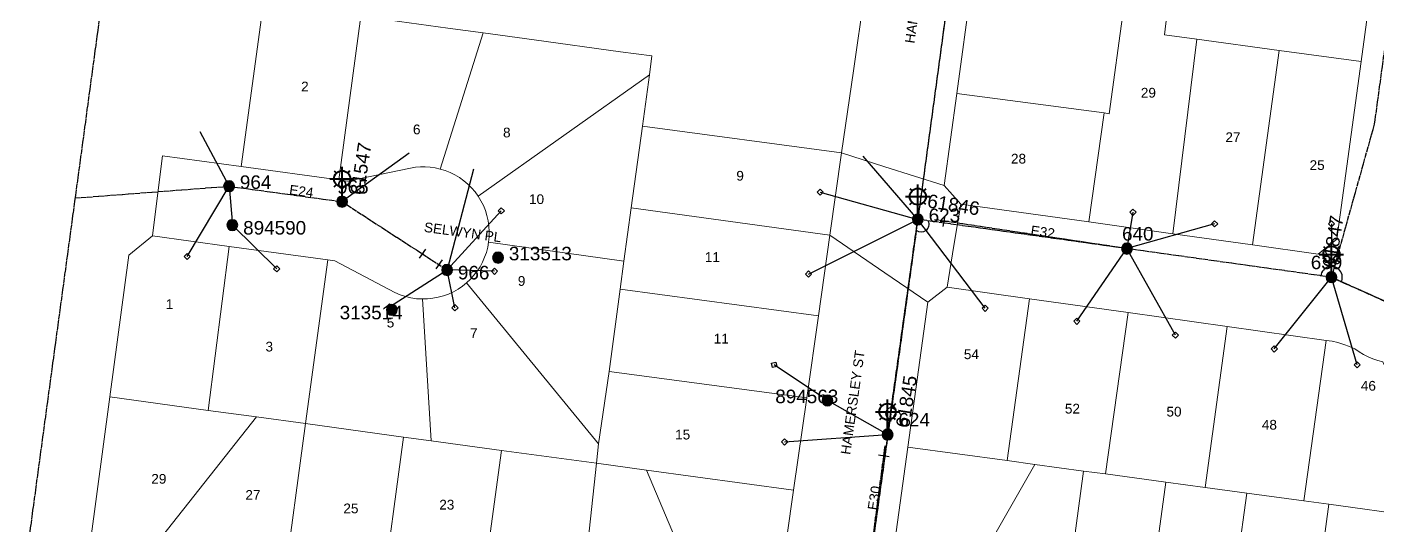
# Model space of a CAD drawing. Header units: metres. Extents: x 308227 to 308844, y 6250515 to 6251122.
# Drawn here: x 308234.9 to 308484.8, y 6250826.3 to 6250918.6 of the extents above; entities that cross this region are included whole.
import ezdxf
from ezdxf.enums import TextEntityAlignment as Align

# ---------------------------------------------------------------- set-up
doc = ezdxf.new("R2010")
doc.units = ezdxf.units.M
doc.linetypes.add('Cable Exist OH', pattern=[1, 1, 0])
doc.layers.get('0').update_dxf_attribs({"color": 6})
doc.layers.add('Cadastre Land Parcels_SP_EXT', color=9, linetype='Continuous', lineweight=5)
doc.layers.add('Cadastre Roads_SP_EXT', color=9, linetype='Continuous', lineweight=5)
for name, color, linetype in [('Equip_SP_LV_EXT', 7, 'Continuous'), ('Equip_SP_SL_EXT', 7, 'Continuous'), ('Mains_HV_EXT', 7, 'Continuous'), ('Mains_LV_EXT', 7, 'Continuous'), ('Mains_SL_EXT', 7, 'Continuous'), ('Services_SP_EXT', 7, 'Continuous'), ('SupportsOH_SP_TR_HV_LV_SL_EXT', 7, 'Continuous')]:
    doc.layers.add(name, color=color, linetype=linetype)
doc.layers.get('0').freeze()
doc.styles.add('iecARIAL', font='arial.ttf', dxfattribs={"height": 2})
doc.styles.add('POLE_LABEL', font='arial.ttf')
doc.styles.get("Standard").update_dxf_attribs({"font": 'arial.ttf'})

# ---------------------------------------------------------------- blocks, each defined once
blk = doc.blocks.new('LV_OH_LINKS_OPEN_EXT')
for p, q in [((-0.17, 4.97), (-0.17, 5.46)), ((0.17, 4.97), (0.17, 5.46)), ((-0.17, 3), (-0.17, 2.5)), ((0.17, 3), (0.17, 2.5))]:
    blk.add_line(p, q)
blk.add_lwpolyline([(0, 2.99, 1), (0, 4.98, 1)], format="xyb", close=True)
at = {"flags": 9}
for tag, p in [('ACTUAL_STATUS', (0, 0)), ('CONSTRUCTED_VOLTAGE', (0, -0.2)), ('OPERATING_VOLTAGE', (0, -0.6)), ('ORIENTATION', (0, -0.8)), ('OWNED_BY', (0, -1)), ('STATE', (0, -1.2)), ('SWITCH_TYPE', (0, -1.4)), ('NO_PHASES', (0, -0.4)), ('USAGE', (0, -1.6)), ('LEGEND', (0, -1.8)), ('NOTES', (0, -2))]:
    blk.add_attdef(tag, text='', height=0.2, dxfattribs=at).set_placement(p, align=Align.MIDDLE_LEFT)
at = {"flags": 1}
blk.add_attdef('Z', (0, 0), '', height=0.2, dxfattribs=at)
blk = doc.blocks.new('SL_LANTERN_EXT')
at = {"lineweight": 40}
for p, q in [((-1.46, 5.68), (-1.06, 5.28)), ((0, 1.97), (0, 6.47)), ((1.46, 5.68), (1.06, 5.28)), ((-2.25, 4.22), (2.25, 4.22)), ((-1.46, 2.76), (-1.06, 3.16)), ((0, 0), (0, 2.72)), ((1.46, 2.76), (1.06, 3.16))]:
    blk.add_line(p, q, dxfattribs=at)
blk.add_circle((0, 4.22), 1.5, dxfattribs=at)
at = {"style": 'iecARIAL', "flags": 8}
blk.add_attdef('ASSET_NUM', (1.5, 1.5), '', height=2.5, dxfattribs=at)
for tag, p, height, flags in [('OPERATING_VOLTAGE', (0.98, -1.65), 0.2, 9), ('ORIENTATION', (0.98, -1.85), 0.2, 9), ('OWNED_BY', (0.98, -2.05), 0.2, 9), ('STATE', (0.98, -2.25), 0.2, 9), ('CONSTRUCTED_VOLTAGE', (0.98, -0.65), 0.2, 9), ('CONTROL_TYPE', (0.98, -0.85), 0.2, 9), ('LANTERN_PURPOSE', (0.98, -1.05), 0.2, 9), ('LANTERN_TYPE', (0.98, -1.25), 0.2, 9), ('NO_PHASES', (0.98, -1.45), 0.2, 9), ('USAGE', (0.98, -2.45), 0.2, 9), ('CEXIST', (0.98, -2.65), 0.2, 9), ('LNUMBER', (2.18, -3.25), 2.5, 8), ('CNEW', (0.98, -2.85), 0.2, 9), ('CNUMBER', (0.98, -3.05), 0.2, 9), ('CREMOVE', (0.98, -3.25), 0.2, 9), ('CREPLACE', (0.98, -3.45), 0.2, 9), ('LKINGHEIGHT', (0.98, -3.65), 0.2, 9), ('LBRACKET', (0.98, -3.85), 0.2, 9), ('LBRACKETVOCAB', (0.98, -4.05), 0.2, 9), ('LCATEGORY', (0.98, -4.25), 0.2, 9), ('LCHARGE1', (0.98, -4.45), 0.2, 9), ('LCHARGE1PERCENT', (0.98, -4.65), 0.2, 9), ('LCHARGE2', (0.98, -4.85), 0.2, 9), ('LCHARGE2PERCENT', (0.98, -5.05), 0.2, 9), ('LCHARGE3', (0.98, -5.25), 0.2, 9), ('LCHARGE3PERCENT', (0.98, -5.45), 0.2, 9), ('LEXIST', (0.98, -5.65), 0.2, 9), ('LLAMP', (0.98, -5.85), 0.2, 9), ('LLAMPVOCAB', (0.98, -6.05), 0.2, 9), ('LMAST', (0.98, -6.25), 0.2, 9), ('LMASTVOCAB', (0.98, -6.45), 0.2, 9), ('LNEW', (0.98, -6.65), 0.2, 9), ('LANTNUMBER', (0.98, -6.85), 0.2, 9), ('LOUTREACH', (0.98, -7.25), 0.2, 9), ('LOUTREACHVOCAB', (0.98, -7.45), 0.2, 9), ('LRATECODE', (0.98, -7.65), 0.2, 9), ('STREETNAME', (0.98, -9.25), 0.2, 9), ('SUBURB', (0.98, -9.45), 0.2, 1), ('LREMOVE', (0.98, -7.85), 0.2, 9), ('LREPLACE', (0.98, -8.05), 0.2, 9), ('LTYPE', (0.98, -8.25), 0.2, 9), ('LTYPEVOCAB', (0.98, -8.45), 0.2, 9), ('LEGEND', (0.98, -8.65), 0.2, 9), ('LOCATION', (0.98, -8.85), 0.2, 9), ('NOTES', (0.98, -9.05), 0.2, 9)]:
    blk.add_attdef(tag, p, '', height=height, dxfattribs=dict(flags=flags))
blk = doc.blocks.new('CCP_EXT')
at = {"flags": 9}
blk.add_attdef('NOTES', text='', height=0.2, dxfattribs=at).set_placement((0, -2), align=Align.MIDDLE_LEFT)
blk.add_wipeout([(0, 0.57), (0.57, 0), (0, -0.57), (-0.57, 0)])
blk.add_lwpolyline([(-0.57, 0), (0, 0.57), (0.57, 0), (0, -0.57), (-0.57, 0)])
at = {"flags": 1}
blk.add_attdef('Z', (0, 0), '', height=0.2, dxfattribs=at)
at = {"flags": 9}
for tag, p in [('CCP_TYPE', (0, 0)), ('CONSTRUCTED_VOLTAGE', (0, -0.2)), ('OPERATING_VOLTAGE', (0, -0.6)), ('ORIENTATION', (0, -0.8)), ('OWNED_BY', (0, -1)), ('STATE', (0, -1.8)), ('NO_PHASES', (0, -0.4)), ('USAGE', (0, -1.2)), ('LEGEND', (0, -1.4)), ('LIFE_SUPPORT', (0, -1.6))]:
    blk.add_attdef(tag, text='', height=0.2, dxfattribs=at).set_placement(p, align=Align.MIDDLE_LEFT)
blk = doc.blocks.new('POLE_EXT')
blk.add_hatch(color=256).paths.add_polyline_path([(-1, 0, 1), (1, 0, 1)])
blk.add_lwpolyline([(-1, 0, 1), (1, 0, 1)], format="xyb", close=True)
for tag, height, flags, p in [('pNumber', 2.5, 8, (-17.84, 2.07)), ('OWNED_BY', 0.2, 9, (1.35, -0.4)), ('SPECIAL_USE', 0.2, 9, (1.35, -0.8)), ('STATE', 0.2, 9, (1.35, -1)), ('cLV', 0.2, 9, (1.35, -1.4)), ('hDepth', 0.2, 9, (1.35, -1.6)), ('hDia', 0.2, 9, (1.35, -1.8)), ('cHV', 0.2, 9, (1.35, -2)), ('PARENT', 0.2, 9, (1.35, -0.6)), ('USAGE', 0.2, 9, (1.35, -1.2)), ('LBRACKET', 0.2, 9, (1.35, -2.2)), ('LExisting', 0.2, 9, (1.35, -2.4)), ('cLinedev', 0.2, 9, (1.35, -3.4)), ('pExisting', 0.2, 9, (1.35, -3.8)), ('pFooting', 0.2, 9, (1.35, -4.4)), ('pNew', 0.2, 9, (1.35, -4.6)), ('pRelocate', 0.2, 9, (1.35, -5)), ('LANTNUMBER', 0.2, 9, (1.35, -2.6)), ('LOther', 0.2, 9, (1.35, -2.8)), ('LRemove', 0.2, 9, (1.35, -3)), ('LEGEND', 0.2, 9, (1.35, -3.2)), ('LOCATION', 0.2, 9, (1.35, -3.6)), ('PFNUMBER', 0.2, 9, (1.35, -4)), ('NEWPFNUMBER', 0.2, 9, (1.35, -4.2)), ('pRemove', 0.2, 9, (1.35, -5.2)), ('pReplace', 0.2, 9, (1.35, -5.4)), ('pStay', 0.2, 9, (1.35, -5.6)), ('pType', 0.2, 9, (1.35, -5.8)), ('cspan', 0.2, 9, (1.35, -6)), ('STREETNAME', 0.2, 9, (1.35, -6.2)), ('SUBURB', 0.2, 9, (1.35, -6.4)), ('OPERATED_BY', 0.2, 9, (1.36, -7.01)), ('NOTES', 0.2, 9, (1.35, -6.6)), ('MAINTAINED_BY', 0.2, 9, (1.36, -6.81))]:
    blk.add_attdef(tag, text='', height=height, dxfattribs=dict(flags=flags)).set_placement(p, align=Align.MIDDLE_LEFT)
at = {"style": 'POLE_LABEL'}
for tag, height, flags, p in [('ASSET_NUM', 2.5, 8, (2, 2)), ('STRUCTURE_PLANT_NUMBER', 0.2, 9, (1.35, 0.03)), ('STREET_CODE', 0.2, 9, (1.35, -0.2))]:
    blk.add_attdef(tag, text='', height=height, dxfattribs=dict(at, flags=flags)).set_placement(p, align=Align.MIDDLE_LEFT)
at = {"flags": 1}
blk.add_attdef('Z', (1.35, -7.33), '', height=0.2, dxfattribs=at)
blk = doc.blocks.new('End Shackle_EXT')
blk.add_wipeout([(0, 0.25), (1.81, 0.25), (1.82, -0.25), (0, -0.25)])
blk.add_line((1.81, -1), (1.81, 1))
at = {"flags": 1}
blk.add_attdef('Z', (0, 0), '', height=0.2, dxfattribs=at)
at = {"flags": 9}
for tag, p in [('CONNECTOR_TYPE', (0, 0)), ('CONSTRUCTED_VOLTAGE', (0, -0.2)), ('OPERATING_VOLTAGE', (0, -0.6)), ('ORIENTATION', (0, -0.8)), ('OWNED_BY', (0, -1)), ('STATE', (0, -1.2)), ('NO_PHASES', (0, -0.4)), ('USAGE', (0, -1.4)), ('NOTES', (0, -1.6))]:
    blk.add_attdef(tag, text='', height=0.2, dxfattribs=at).set_placement(p, align=Align.MIDDLE_LEFT)

msp = doc.modelspace()

# ---------------------------------------------------------------- linework, layer by layer
at = {"layer": 'Cadastre Land Parcels_SP_EXT', "linetype": 'Continuous'}
for points in [[(308296.64, 6250920.62), (308278.58, 6250923.09), (308274.48, 6250892.82), (308292.56, 6250890.35), (308296.64, 6250920.62)], [(308312.69, 6250918.43), (308296.64, 6250920.62), (308292.56, 6250890.35), (308294.13, 6250890.13), (308305.78, 6250892.53), (308306.7, 6250892.68), (308307.62, 6250892.75), (308308.54, 6250892.76), (308309.46, 6250892.69), (308310.38, 6250892.56), (308311.28, 6250892.35), (308319.26, 6250917.53), (308312.69, 6250918.43)], [(308451.26, 6250916.35), (308445.29, 6250917.19), (308445.76, 6250920.8), (308437.72, 6250921.94), (308435.09, 6250902.59), (308434.11, 6250902.73), (308431.3, 6250882.57), (308446.85, 6250880.39), (308451.26, 6250916.35)], [(308350.46, 6250913.27), (308344.65, 6250914.06), (308328.7, 6250916.24), (308319.26, 6250917.53), (308311.28, 6250892.35), (308312.22, 6250892.07), (308313.13, 6250891.7), (308314.01, 6250891.27), (308314.85, 6250890.76), (308315.65, 6250890.19), (308316.4, 6250889.55), (308317.1, 6250888.86), (308317.74, 6250888.12), (308318.32, 6250887.32), (308349.99, 6250909.81), (308350.46, 6250913.27)], [(308466.54, 6250914.29), (308451.26, 6250916.35), (308446.85, 6250880.39), (308461.59, 6250878.33), (308466.54, 6250914.29)], [(308481.66, 6250912.25), (308466.54, 6250914.29), (308461.59, 6250878.33), (308473.73, 6250876.63), (308477.18, 6250879.4), (308481.66, 6250912.25)], [(308346.65, 6250885.15), (308348.7, 6250900.26), (308349.99, 6250909.81), (308318.32, 6250887.32), (308318.83, 6250886.48), (308319.28, 6250885.6), (308319.65, 6250884.68), (308319.95, 6250883.74), (308320.17, 6250882.77), (308320.31, 6250881.79), (308320.37, 6250880.81), (308320.35, 6250879.82), (308320.26, 6250878.83), (308345.29, 6250875.29), (308346.65, 6250885.15)], [(308434.11, 6250902.73), (308406.87, 6250906.35), (308404.56, 6250889.29), (308407.59, 6250885.88), (308431.3, 6250882.57), (308434.11, 6250902.73)], [(308385.56, 6250895.33), (308348.7, 6250900.26), (308346.65, 6250885.15), (308383.4, 6250880.12), (308385.56, 6250895.33)], [(308383.4, 6250880.12), (308346.65, 6250885.15), (308345.29, 6250875.29), (308344.62, 6250870.15), (308381.27, 6250865.2), (308383.4, 6250880.12)], [(308272.27, 6250878.04), (308258.07, 6250879.99), (308253.71, 6250876.43), (308250.18, 6250850.19), (308268.34, 6250847.72), (308272.27, 6250878.04)], [(308345.29, 6250875.29), (308320.26, 6250878.83), (308320.08, 6250877.88), (308319.84, 6250876.94), (308319.51, 6250876.03), (308319.12, 6250875.14), (308318.66, 6250874.29), (308318.13, 6250873.48), (308317.54, 6250872.71), (308316.89, 6250871.99), (308316.19, 6250871.32), (308340.57, 6250841.51), (308342.57, 6250854.93), (308344.62, 6250870.15), (308345.29, 6250875.29)], [(308290.53, 6250875.54), (308272.27, 6250878.04), (308268.34, 6250847.72), (308277.3, 6250846.49), (308286.4, 6250845.26), (308290.53, 6250875.54)], [(308308.02, 6250868.32), (308306.93, 6250868.37), (308305.89, 6250868.52), (308304.86, 6250868.76), (308303.86, 6250869.09), (308302.89, 6250869.5), (308291.83, 6250875.36), (308290.53, 6250875.54), (308286.4, 6250845.26), (308304.53, 6250842.78), (308309.61, 6250842.07), (308308.02, 6250868.32)], [(308340.57, 6250841.51), (308316.19, 6250871.32), (308315.41, 6250870.7), (308314.59, 6250870.14), (308313.73, 6250869.65), (308312.83, 6250869.24), (308311.89, 6250868.9), (308310.94, 6250868.63), (308309.96, 6250868.44), (308308.97, 6250868.34), (308308.02, 6250868.32), (308309.61, 6250842.07), (308322.63, 6250840.31), (308340.19, 6250837.92), (308340.57, 6250841.51)], [(308381.27, 6250865.2), (308344.62, 6250870.15), (308342.57, 6250854.93), (308379.11, 6250850.03), (308381.27, 6250865.2)], [(308420.31, 6250868.36), (308405.1, 6250870.49), (308401.49, 6250867.75), (308397.8, 6250840.93), (308416.22, 6250838.43), (308420.31, 6250868.36)], [(308438.59, 6250865.79), (308420.31, 6250868.36), (308416.22, 6250838.43), (308421.34, 6250837.71), (308430.34, 6250836.5), (308434.41, 6250835.96), (308438.59, 6250865.79)], [(308445.55, 6250834.43), (308452.83, 6250833.46), (308456.9, 6250863.23), (308438.59, 6250865.79), (308434.41, 6250835.96), (308445.55, 6250834.43)], [(308475.2, 6250860.66), (308456.9, 6250863.23), (308452.83, 6250833.46), (308460.56, 6250832.4), (308471.06, 6250830.99), (308475.2, 6250860.66)], [(308485.68, 6250856.72), (308484.75, 6250856.95), (308483.85, 6250857.24), (308482.96, 6250857.61), (308482.12, 6250858.05), (308481.3, 6250858.55), (308480.53, 6250859.11), (308479.51, 6250859.55), (308478.46, 6250859.93), (308477.39, 6250860.24), (308476.3, 6250860.49), (308475.2, 6250860.66), (308471.06, 6250830.99), (308475.68, 6250830.34), (308491.66, 6250828.17), (308499.53, 6250827.13), (308485.68, 6250856.72)], [(308376.68, 6250832.94), (308379.11, 6250850.03), (308342.57, 6250854.93), (308340.57, 6250841.51), (308340.19, 6250837.92), (308349.46, 6250836.63), (308376.68, 6250832.94)], [(308268.34, 6250847.72), (308250.18, 6250850.19), (308246.52, 6250823.03), (308249.65, 6250819.09), (308255.07, 6250818.34), (308277.3, 6250846.49), (308268.34, 6250847.72)], [(308286.4, 6250845.26), (308277.3, 6250846.49), (308255.07, 6250818.34), (308282.22, 6250814.59), (308286.4, 6250845.26)], [(308304.53, 6250842.78), (308286.4, 6250845.26), (308282.22, 6250814.59), (308300.38, 6250812.08), (308304.53, 6250842.78)], [(308322.63, 6250840.31), (308309.61, 6250842.07), (308304.53, 6250842.78), (308300.38, 6250812.08), (308318.42, 6250809.59), (308322.63, 6250840.31)], [(308416.22, 6250838.43), (308397.8, 6250840.93), (308393.31, 6250808.22), (308396.52, 6250804.19), (308401.78, 6250803.48), (308421.34, 6250837.71), (308416.22, 6250838.43)], [(308340.19, 6250837.92), (308322.63, 6250840.31), (308318.42, 6250809.59), (308336.86, 6250807.03), (308340.19, 6250837.92)], [(308349.46, 6250836.63), (308340.19, 6250837.92), (308336.86, 6250807.03), (308363.53, 6250803.35), (308349.46, 6250836.63)], [(308363.53, 6250803.35), (308368.87, 6250802.61), (308372.83, 6250805.99), (308376.68, 6250832.94), (308349.46, 6250836.63), (308363.53, 6250803.35)], [(308430.34, 6250836.5), (308421.34, 6250837.71), (308401.78, 6250803.48), (308425.42, 6250800.27), (308430.34, 6250836.5)], [(308434.41, 6250835.96), (308430.34, 6250836.5), (308425.42, 6250800.27), (308440.59, 6250798.21), (308445.55, 6250834.43), (308434.41, 6250835.96)], [(308460.56, 6250832.4), (308452.83, 6250833.46), (308445.55, 6250834.43), (308440.59, 6250798.21), (308455.54, 6250796.17), (308460.56, 6250832.4)], [(308475.68, 6250830.34), (308471.06, 6250830.99), (308460.56, 6250832.4), (308455.54, 6250796.17), (308470.82, 6250794.1), (308475.68, 6250830.34)], [(308491.66, 6250828.17), (308475.68, 6250830.34), (308470.82, 6250794.1), (308474.46, 6250793.6), (308486.37, 6250789.52), (308491.66, 6250828.17)]]:
    msp.add_lwpolyline(points, close=True, dxfattribs=at)
at = {"layer": 'Cadastre Roads_SP_EXT', "linetype": 'Continuous'}
msp.add_lwpolyline([(308409.53, 6250925.9), (308411.56, 6250940.81), (308400.02, 6250939.72), (308391.82, 6250938.95), (308387.76, 6250910.49), (308385.56, 6250895.33), (308393.58, 6250892.78), (308404.56, 6250889.29), (308406.87, 6250906.35), (308409.53, 6250925.9)], close=True, dxfattribs=at)
at = {"layer": 'Mains_LV_EXT', "linetype": 'Cable Exist OH'}
for points in [[(308243.77, 6250887), (308272.23, 6250889.18)], [(308272.23, 6250889.18), (308293.14, 6250886.32)], [(308399.66, 6250883.04), (308394.07, 6250843.24)], [(308476.19, 6250872.34), (308438.36, 6250877.63)], [(308476.19, 6250872.34), (308494.76, 6250864)]]:
    msp.add_lwpolyline(points, dxfattribs=at)
at = {"layer": 'Mains_LV_EXT', "linetype": 'Continuous'}
for points in [[(308399.38, 6250881.06, 0.790654), (308401.64, 6250882.77)], [(308477.96, 6250871.4, 1.193051), (308474.21, 6250872.62)]]:
    msp.add_lwpolyline(points, format="xyb", dxfattribs=at)
at = {"layer": 'Mains_SL_EXT', "linetype": 'Cable Exist OH'}
for points in [[(308243.77, 6250887), (308272.23, 6250889.18), (308293.14, 6250886.32)], [(308394.07, 6250843.24), (308399.66, 6250883.04)], [(308537.81, 6250873.38), (308494.76, 6250864), (308476.19, 6250872.34)]]:
    msp.add_lwpolyline(points, dxfattribs=at)
at = {"layer": 'Services_SP_EXT'}
for points in [[(308272.23, 6250889.18), (308266.88, 6250899.24)], [(308305.58, 6250895.32), (308293.14, 6250886.32)], [(308399.66, 6250883.04), (308389.52, 6250894.76)], [(308317.47, 6250892.32), (308312.57, 6250873.69)]]:
    msp.add_lwpolyline(points, dxfattribs=at)

# ---------------------------------------------------------------- block references
at = {"layer": 'Equip_SP_LV_EXT', "rotation": 350.8891243531227}
msp.add_blockref('LV_OH_LINKS_OPEN_EXT', (308394.07, 6250843.24), dxfattribs=at)
at = {"layer": 'Equip_SP_SL_EXT'}
ref = msp.add_blockref('SL_LANTERN_EXT', (308293.14, 6250886.32), dxfattribs=at)
ref.add_attrib('ASSET_NUM', '61547', dxfattribs={"layer": '0', "height": 2.5, "rotation": 81.2452, "style": 'iecARIAL'}).set_placement((308294.65, 6250887.82), align=Align.TOP_LEFT)
ref = msp.add_blockref('SL_LANTERN_EXT', (308399.66, 6250883.04), dxfattribs=at)
ref.add_attrib('ASSET_NUM', '61846', dxfattribs={"layer": '0', "height": 2.5, "rotation": 350.9182, "style": 'iecARIAL'}).set_placement((308401.16, 6250884.55), align=Align.BOTTOM_LEFT)
ref = msp.add_blockref('SL_LANTERN_EXT', (308476.19, 6250872.34), dxfattribs=at)
ref.add_attrib('ASSET_NUM', '61847', dxfattribs={"layer": '0', "height": 2.5, "rotation": 81.1546, "style": 'iecARIAL'}).set_placement((308477.69, 6250873.84), align=Align.BOTTOM_LEFT)
ref = msp.add_blockref('SL_LANTERN_EXT', (308394.07, 6250843.24), dxfattribs=at)
ref.add_attrib('ASSET_NUM', '61845', dxfattribs={"layer": '0', "height": 2.5, "rotation": 81.089, "style": 'iecARIAL'}).set_placement((308395.57, 6250844.74), align=Align.TOP_LEFT)
at = {"layer": 'SupportsOH_SP_TR_HV_LV_SL_EXT'}
ref = msp.add_blockref('POLE_EXT', (308272.23, 6250889.18), dxfattribs=at)
ref.add_attrib('ASSET_NUM', '964', dxfattribs={"layer": '0', "height": 2.5, "style": 'POLE_LABEL'}).set_placement((308274.23, 6250889.93), align=Align.MIDDLE_LEFT)
ref = msp.add_blockref('POLE_EXT', (308293.14, 6250886.32), dxfattribs=at)
ref.add_attrib('ASSET_NUM', '965', dxfattribs={"layer": '0', "height": 2.5, "rotation": 0.0652, "style": 'POLE_LABEL'}).set_placement((308295.14, 6250887.07), align=Align.BOTTOM_CENTER)
ref = msp.add_blockref('POLE_EXT', (308272.84, 6250881.99), dxfattribs=at)
ref.add_attrib('ASSET_NUM', '894590', dxfattribs={"layer": '0', "height": 2.5, "style": 'POLE_LABEL'}).set_placement((308274.84, 6250882.74), align=Align.TOP_LEFT)
ref = msp.add_blockref('POLE_EXT', (308438.36, 6250877.63), dxfattribs=at)
ref.add_attrib('ASSET_NUM', '640', dxfattribs={"layer": '0', "height": 2.5, "rotation": 0.0285, "style": 'POLE_LABEL'}).set_placement((308440.36, 6250878.38), align=Align.BOTTOM_CENTER)
ref = msp.add_blockref('POLE_EXT', (308476.19, 6250872.34), dxfattribs=at)
ref.add_attrib('ASSET_NUM', '639', dxfattribs={"layer": '0', "height": 2.5, "rotation": 0.0601, "style": 'POLE_LABEL'}).set_placement((308478.19, 6250873.09), align=Align.BOTTOM_RIGHT)
ref = msp.add_blockref('POLE_EXT', (308382.94, 6250849.55), dxfattribs=at)
ref.add_attrib('ASSET_NUM', '894563', dxfattribs={"layer": '0', "height": 2.5, "style": 'POLE_LABEL'}).set_placement((308384.94, 6250850.3), align=Align.MIDDLE_RIGHT)

# ---------------------------------------------------------------- texts
at = {"layer": 'Cadastre Land Parcels_SP_EXT'}
for s, p in [('2', (308285.56, 6250906.72)), ('29', (308440.92, 6250905.57)), ('6', (308306.25, 6250898.78)), ('8', (308322.92, 6250898.21)), ('27', (308456.56, 6250897.34)), ('28', (308416.89, 6250893.37)), ('25', (308472.14, 6250892.18)), ('9', (308366.08, 6250890.21)), ('10', (308327.72, 6250885.88)), ('11', (308360.25, 6250875.18)), ('9', (308325.66, 6250870.75)), ('1', (308260.52, 6250866.47)), ('5', (308301.4, 6250863.05)), ('7', (308316.82, 6250861.11)), ('11', (308361.89, 6250860.08)), ('3', (308278.97, 6250858.61)), ('54', (308408.18, 6250857.19)), ('46', (308481.62, 6250851.36)), ('52', (308426.87, 6250847.13)), ('50', (308445.66, 6250846.58)), ('48', (308463.31, 6250844.15)), ('15', (308354.76, 6250842.33)), ('29', (308257.84, 6250834.15)), ('27', (308275.25, 6250831.17)), ('23', (308311.12, 6250829.37)), ('25', (308293.38, 6250828.68))]:
    msp.add_text(s, height=1.8, dxfattribs=at).set_placement(p)
at = {"layer": 'Cadastre Roads_SP_EXT'}
for s, rotation, p in [('HAMERSLEY ST', 82.0666, (308399.03, 6250915.51)), ('SELWYN PL', 352.1965, (308308.21, 6250880.76)), ('HAMERSLEY ST', 82.0197, (308387.15, 6250839.44))]:
    msp.add_text(s, height=1.8, rotation=rotation, dxfattribs=at).set_placement(p)
at = {"layer": 'Mains_LV_EXT'}
for s, rotation, p in [('E24', 352.2004, (308283.28, 6250887.67)), ('E32', 352.0362, (308420.44, 6250880.14)), ('E30', 81.0888, (308392.13, 6250829.16))]:
    msp.add_text(s, height=1.8, rotation=rotation, dxfattribs=at).set_placement(p)

# ---------------------------------------------------------------- next in the draw order: block references
at = {"layer": 'Services_SP_EXT'}
for p in [(308381.6, 6250888.07), (308322.6, 6250884.61), (308439.47, 6250884.35), (308454.57, 6250882.23), (308476.19, 6250882.22), (308264.49, 6250876.19), (308281.04, 6250873.91), (308321.35, 6250873.44), (308379.44, 6250872.93), (308301.92, 6250866.86), (308314.03, 6250866.71), (308412.12, 6250866.59), (308429.08, 6250864.2), (308447.31, 6250861.64), (308465.62, 6250859.07), (308480.94, 6250856.13), (308375.02, 6250841.88)]:
    msp.add_blockref('CCP_EXT', p, dxfattribs=at)
at = {"layer": 'Services_SP_EXT', "rotation": 328.4327222075596}
msp.add_blockref('CCP_EXT', (308373.09, 6250856.13), dxfattribs=at)

# ---------------------------------------------------------------- next in the draw order: linework, layer by layer
at = {"layer": 'Cadastre Roads_SP_EXT', "linetype": 'Continuous'}
msp.add_lwpolyline([(308483.7, 6250927.32), (308481.66, 6250912.25), (308477.18, 6250879.4), (308473.73, 6250876.63), (308461.59, 6250878.33), (308446.85, 6250880.39), (308431.3, 6250882.57), (308407.59, 6250885.88), (308406.35, 6250878.24), (308405.1, 6250870.49), (308420.31, 6250868.36), (308438.59, 6250865.79), (308456.9, 6250863.23), (308475.2, 6250860.66), (308476.3, 6250860.49), (308477.39, 6250860.24), (308478.46, 6250859.93), (308479.51, 6250859.55), (308480.53, 6250859.11), (308481.3, 6250858.55), (308482.12, 6250858.05), (308482.96, 6250857.61), (308483.85, 6250857.24), (308484.75, 6250856.95), (308485.68, 6250856.72)], dxfattribs=at)
for points in [[(308274.48, 6250892.82), (308259.92, 6250894.82), (308259, 6250887.44), (308258.07, 6250879.99), (308272.27, 6250878.04), (308290.53, 6250875.54), (308291.83, 6250875.36), (308302.89, 6250869.5), (308303.86, 6250869.09), (308304.86, 6250868.76), (308305.89, 6250868.52), (308306.93, 6250868.37), (308308.02, 6250868.32), (308308.97, 6250868.34), (308309.96, 6250868.44), (308310.94, 6250868.63), (308311.89, 6250868.9), (308312.83, 6250869.24), (308313.73, 6250869.65), (308314.59, 6250870.14), (308315.41, 6250870.7), (308316.19, 6250871.32), (308316.89, 6250871.99), (308317.54, 6250872.71), (308318.13, 6250873.48), (308318.66, 6250874.29), (308319.12, 6250875.14), (308319.51, 6250876.03), (308319.84, 6250876.94), (308320.08, 6250877.88), (308320.26, 6250878.83), (308320.35, 6250879.82), (308320.37, 6250880.81), (308320.31, 6250881.79), (308320.17, 6250882.77), (308319.95, 6250883.74), (308319.65, 6250884.68), (308319.28, 6250885.6), (308318.83, 6250886.48), (308318.32, 6250887.32), (308317.74, 6250888.12), (308317.1, 6250888.86), (308316.4, 6250889.55), (308315.65, 6250890.19), (308314.85, 6250890.76), (308314.01, 6250891.27), (308313.13, 6250891.7), (308312.22, 6250892.07), (308311.28, 6250892.35), (308310.38, 6250892.56), (308309.46, 6250892.69), (308308.54, 6250892.76), (308307.62, 6250892.75), (308306.7, 6250892.68), (308305.78, 6250892.53), (308294.13, 6250890.13), (308292.56, 6250890.35), (308274.48, 6250892.82)], [(308401.49, 6250867.75), (308393.55, 6250873.18), (308383.4, 6250880.12), (308381.27, 6250865.2), (308379.11, 6250850.03), (308376.68, 6250832.94), (308372.83, 6250805.99), (308382.68, 6250805.24), (308396.52, 6250804.19), (308393.31, 6250808.22), (308397.8, 6250840.93), (308401.49, 6250867.75)]]:
    msp.add_lwpolyline(points, close=True, dxfattribs=at)
at = {"layer": 'Mains_LV_EXT', "linetype": 'Cable Exist OH'}
msp.add_lwpolyline([(308484.11, 6250900.66), (308476.19, 6250872.34)], dxfattribs=at)
at = {"layer": 'Mains_SL_EXT', "linetype": 'Cable Exist OH'}
msp.add_lwpolyline([(308488.21, 6250930.86), (308484.11, 6250900.66), (308476.19, 6250872.34)], dxfattribs=at)
at = {"layer": 'Services_SP_EXT'}
for points in [[(308264.49, 6250876.19), (308272.23, 6250889.18)], [(308272.23, 6250889.18), (308272.84, 6250881.99), (308281.04, 6250873.91)], [(308381.6, 6250888.07), (308399.66, 6250883.04)], [(308322.6, 6250884.61), (308312.57, 6250873.69)], [(308439.47, 6250884.35), (308438.36, 6250877.63)], [(308379.44, 6250872.93), (308399.66, 6250883.04)], [(308412.12, 6250866.59), (308399.66, 6250883.04)], [(308454.57, 6250882.23), (308438.36, 6250877.63)], [(308476.19, 6250882.22), (308476.19, 6250872.34)], [(308429.08, 6250864.2), (308438.36, 6250877.63)], [(308447.31, 6250861.64), (308438.36, 6250877.63)], [(308301.92, 6250866.86), (308312.57, 6250873.69)], [(308314.03, 6250866.71), (308312.57, 6250873.69)], [(308321.35, 6250873.44), (308312.57, 6250873.69)], [(308465.62, 6250859.07), (308476.19, 6250872.34)], [(308480.94, 6250856.13), (308476.19, 6250872.34)], [(308394.07, 6250843.24), (308382.94, 6250849.55), (308373.09, 6250856.13)], [(308375.02, 6250841.88), (308394.07, 6250843.24)]]:
    msp.add_lwpolyline(points, dxfattribs=at)

# ---------------------------------------------------------------- next in the draw order: block references
at = {"layer": 'SupportsOH_SP_TR_HV_LV_SL_EXT'}
ref = msp.add_blockref('POLE_EXT', (308322, 6250875.97), dxfattribs=at)
ref.add_attrib('ASSET_NUM', '313513', dxfattribs={"layer": '0', "height": 2.5, "style": 'POLE_LABEL'}).set_placement((308324, 6250876.72), align=Align.MIDDLE_LEFT)
ref = msp.add_blockref('POLE_EXT', (308302.35, 6250866.31), dxfattribs=at)
ref.add_attrib('ASSET_NUM', '313514', dxfattribs={"layer": '0', "height": 2.5, "style": 'POLE_LABEL'}).set_placement((308304.35, 6250867.06), align=Align.TOP_RIGHT)

# ---------------------------------------------------------------- next in the draw order: block references
at = {"layer": 'Mains_LV_EXT', "rotation": 145.9118057903094}
msp.add_blockref('End Shackle_EXT', (308312.57, 6250873.69), dxfattribs=at)
at = {"layer": 'Mains_SL_EXT'}
for p, rotation in [((308402.74, 6250882.99), 350.3299093599636), ((308393.62, 6250841.14), 261.2982886007667)]:
    msp.add_blockref('End Shackle_EXT', p, dxfattribs=dict(at, rotation=rotation))

# ---------------------------------------------------------------- next in the draw order: linework, layer by layer
at = {"layer": 'Mains_HV_EXT', "linetype": 'Cable Exist OH'}
msp.add_lwpolyline([(308424.04, 6251063.9), (308416.44, 6251006.61), (308399.66, 6250883.04), (308389.48, 6250809.83), (308398.54, 6250799.97)], dxfattribs=at)
at = {"layer": 'Mains_LV_EXT', "linetype": 'Cable Exist OH'}
for points in [[(308403.84, 6250913.84), (308399.66, 6250883.04)], [(308438.36, 6250877.63), (308399.66, 6250883.04)], [(308394.07, 6250843.24), (308389.48, 6250809.83)]]:
    msp.add_lwpolyline(points, dxfattribs=at)
at = {"layer": 'Mains_SL_EXT', "linetype": 'Cable Exist OH'}
for points in [[(308409.09, 6250952.52), (308403.84, 6250913.84), (308399.66, 6250883.04)], [(308476.19, 6250872.34), (308438.36, 6250877.63), (308402.74, 6250882.99)], [(308398.54, 6250799.97), (308389.48, 6250809.83), (308393.62, 6250841.14)]]:
    msp.add_lwpolyline(points, dxfattribs=at)

# ---------------------------------------------------------------- next in the draw order: block references
at = {"layer": 'Mains_SL_EXT', "rotation": 145.9118057903094}
msp.add_blockref('End Shackle_EXT', (308309.49, 6250875.69), dxfattribs=at)
at = {"layer": 'SupportsOH_SP_TR_HV_LV_SL_EXT'}
ref = msp.add_blockref('POLE_EXT', (308399.66, 6250883.04), dxfattribs=at)
ref.add_attrib('ASSET_NUM', '623', dxfattribs={"layer": '0', "height": 2.5, "rotation": 359.9623, "style": 'POLE_LABEL'}).set_placement((308401.66, 6250883.79), align=Align.MIDDLE_LEFT)
ref = msp.add_blockref('POLE_EXT', (308312.57, 6250873.69), dxfattribs=at)
ref.add_attrib('ASSET_NUM', '966', dxfattribs={"layer": '0', "height": 2.5, "rotation": 0.0367, "style": 'POLE_LABEL'}).set_placement((308314.57, 6250874.44), align=Align.TOP_LEFT)
ref = msp.add_blockref('POLE_EXT', (308394.07, 6250843.24), dxfattribs=at)
ref.add_attrib('ASSET_NUM', '624', dxfattribs={"layer": '0', "height": 2.5, "style": 'POLE_LABEL'}).set_placement((308396.07, 6250843.99), align=Align.BOTTOM_LEFT)

# ---------------------------------------------------------------- next in the draw order: linework, layer by layer
at = {"layer": 'Mains_HV_EXT', "linetype": 'Cable Exist OH'}
msp.add_lwpolyline([(308355.9, 6250800.45), (308253.07, 6250814.67), (308234.85, 6250821.04), (308249.18, 6250926.71)], dxfattribs=at)
at = {"layer": 'Mains_LV_EXT', "linetype": 'Cable Exist OH'}
msp.add_lwpolyline([(308293.14, 6250886.32), (308312.57, 6250873.69)], dxfattribs=at)
at = {"layer": 'Mains_SL_EXT', "linetype": 'Cable Exist OH'}
msp.add_lwpolyline([(308293.14, 6250886.32), (308309.49, 6250875.69)], dxfattribs=at)

doc.saveas('drawing.dxf')
